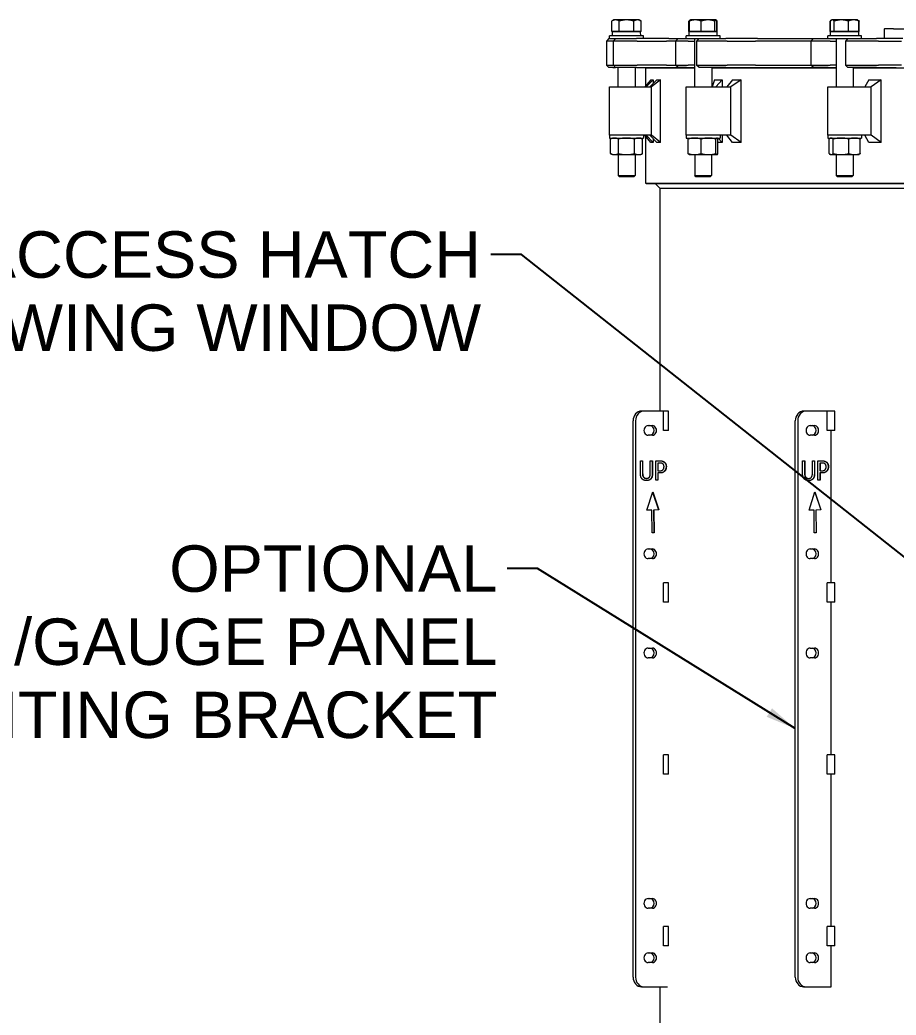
# Model space of a CAD drawing. Header units: inches. Extents: x 20 to 536, y 8 to 344.
# Drawn here: x 211.4 to 256.7, y 97.5 to 148.9 of the extents above; entities that cross this region are included whole.
import ezdxf

# ---------------------------------------------------------------- set-up
doc = ezdxf.new("R2010")
doc.units = ezdxf.units.IN
doc.header["$LTSCALE"] = 16
doc.header["$MEASUREMENT"] = 0
doc.layers.add('Symbol (ANSI)', color=7, linetype='Continuous', lineweight=25)
doc.layers.add('Visible (ANSI)', color=7, linetype='Continuous', lineweight=50)
doc.styles.add('MEMCOR Medium', font='arial.ttf')
doc.dimstyles.new('Default (ANSI)$7', dxfattribs={"dimscale": 16, "dimtxt": 0.15, "dimasz": 0.098425, "dimexe": 0.125, "dimexo": 0.0625, "dimgap": 0.031496, "dimtad": 0, "dimtih": 1, "dimtoh": 1, "dimdec": 4, "dimrnd": 1e-08, "dimzin": 3, "dimdsep": 46, "dimlunit": 5, "dimtxsty": 'MEMCOR Medium', "dimcen": 0.09, "dimdle": 0.393701, "dimclrd": 256, "dimclre": 256, "dimclrt": 256, "dimadec": 0, "dimazin": 1, "dimtfac": 0.8, "dimtofl": 0, "dimtmove": 0, "dimatfit": 3, "dimfxl": 1, "dimfrac": 1, "dimtolj": 1, "dimtzin": 4, "dimlwd": -1, "dimlwe": -1, "dimarcsym": 0})

msp = doc.modelspace()

# ---------------------------------------------------------------- linework, layer by layer
at = {"layer": 'Visible (ANSI)', "linetype": 'Continuous', "lineweight": 18}
for p, q in [((242.10666, 148.9396), (242.00517, 148.881)), ((242.00517, 148.3356), (242.00517, 148.881)), ((242.19454, 148.9396), (242.10666, 148.9396)), ((242.76266, 148.9396), (242.19454, 148.9396)), ((242.38391, 148.3356), (242.38391, 148.881)), ((243.33077, 148.9396), (242.76266, 148.9396)), ((243.1414, 148.3356), (243.1414, 148.881)), ((243.41866, 148.9396), (243.33077, 148.9396)), ((243.41866, 148.9396), (243.52014, 148.881)), ((243.52014, 148.3356), (243.52014, 148.881)), ((245.98803, 148.3356), (245.98803, 148.881)), ((246.01988, 148.3356), (246.01988, 148.881)), ((246.05804, 148.93633), (246.04056, 148.92624)), ((246.0637, 148.9396), (246.05804, 148.93633)), ((246.32036, 148.9396), (246.0637, 148.9396)), ((246.97074, 148.9396), (246.32036, 148.9396)), ((246.62083, 148.3356), (246.62083, 148.881)), ((247.37009, 148.9396), (246.97074, 148.9396)), ((247.32066, 148.3356), (247.32066, 148.881)), ((247.3757, 148.9396), (247.37009, 148.9396)), ((247.3757, 148.9396), (247.38136, 148.93633)), ((247.38136, 148.93633), (247.39885, 148.92624)), ((247.41953, 148.3356), (247.41953, 148.881)), ((247.45138, 148.3356), (247.45138, 148.881)), ((253.28037, 148.3356), (253.28037, 148.881)), ((253.2997, 148.3356), (253.2997, 148.881)), ((253.35223, 148.92624), (253.32133, 148.90839)), ((253.37537, 148.9396), (253.35223, 148.92624)), ((253.39773, 148.9396), (253.37537, 148.9396)), ((253.86159, 148.9396), (253.39773, 148.9396)), ((253.49575, 148.3356), (253.49575, 148.881)), ((254.49524, 148.9396), (253.86159, 148.9396)), ((254.22743, 148.3356), (254.22743, 148.881)), ((254.68737, 148.9396), (254.49524, 148.9396)), ((254.68737, 148.9396), (254.71052, 148.92624)), ((254.71052, 148.92624), (254.74142, 148.90839)), ((254.76305, 148.3356), (254.76305, 148.881)), ((254.78238, 148.3356), (254.78238, 148.881)), ((243.63766, 148.11659), (241.88766, 148.11659)), ((241.88766, 147.97597), (241.88766, 148.11659)), ((242.19454, 148.3356), (242.00517, 148.3356)), ((242.03316, 148.33559), (243.49164, 148.33559)), ((242.03316, 148.11659), (242.03316, 148.33559)), ((242.10666, 148.3356), (242.10666, 148.33559)), ((242.38391, 148.3356), (242.19454, 148.3356)), ((242.76266, 148.3356), (242.38391, 148.3356)), ((243.1414, 148.3356), (242.76266, 148.3356)), ((243.33077, 148.3356), (243.1414, 148.3356)), ((243.52014, 148.3356), (243.33077, 148.3356)), ((243.41866, 148.3356), (243.41866, 148.33559)), ((243.49216, 148.11659), (243.49216, 148.18034)), ((243.63766, 147.97597), (243.63766, 148.11659)), ((247.5947, 148.11659), (245.8447, 148.11659)), ((245.8447, 147.97597), (245.8447, 148.11659)), ((246.01988, 148.3356), (245.98803, 148.3356)), ((245.9902, 148.33559), (247.4492, 148.33559)), ((245.9902, 148.11659), (245.9902, 148.33559)), ((246.32036, 148.3356), (246.01988, 148.3356)), ((246.0637, 148.3356), (246.0637, 148.33559)), ((246.62083, 148.3356), (246.32036, 148.3356)), ((246.97074, 148.3356), (246.62083, 148.3356)), ((247.32066, 148.3356), (246.97074, 148.3356)), ((247.37009, 148.3356), (247.32066, 148.3356)), ((247.41953, 148.3356), (247.37009, 148.3356)), ((247.3757, 148.3356), (247.3757, 148.33559)), ((247.45138, 148.3356), (247.41953, 148.3356)), ((247.4492, 148.11659), (247.4492, 148.33559)), ((247.5947, 147.97597), (247.5947, 148.11659)), ((254.90637, 148.11659), (253.15637, 148.11659)), ((253.15637, 147.97597), (253.15637, 148.11659)), ((253.2997, 148.3356), (253.28037, 148.3356)), ((253.39773, 148.3356), (253.2997, 148.3356)), ((253.30187, 148.33559), (254.76087, 148.33559)), ((253.30187, 148.11659), (253.30187, 148.33559)), ((253.37537, 148.3356), (253.37537, 148.33559)), ((253.49575, 148.3356), (253.39773, 148.3356)), ((253.86159, 148.3356), (253.49575, 148.3356)), ((254.22743, 148.3356), (253.86159, 148.3356)), ((254.49524, 148.3356), (254.22743, 148.3356)), ((254.76305, 148.3356), (254.49524, 148.3356)), ((254.68737, 148.3356), (254.68737, 148.33559)), ((254.76087, 148.11659), (254.76087, 148.33559)), ((254.78238, 148.3356), (254.76305, 148.3356)), ((254.90637, 147.97597), (254.90637, 148.11659)), ((256.07291, 148.47597), (256.09739, 148.47597)), ((256.07291, 148.47597), (256.07291, 147.97597)), ((256.56091, 148.47597), (256.09739, 148.47597)), ((256.56091, 148.47597), (257.19095, 148.47597)), ((241.84978, 147.97597), (241.71978, 147.84597)), ((241.7323, 147.84597), (241.71978, 147.84597)), ((241.71978, 147.84597), (241.71978, 146.60597)), ((241.77808, 147.84597), (241.7323, 147.84597)), ((242.06716, 147.84597), (241.77808, 147.84597)), ((241.84978, 147.97597), (241.86067, 147.97597)), ((241.86067, 147.97597), (241.88766, 147.97597)), ((241.88766, 147.97597), (242.19716, 147.97597)), ((242.19716, 147.97597), (242.06716, 147.84597)), ((242.07341, 147.84597), (242.06716, 147.84597)), ((242.06716, 147.84597), (242.06716, 146.60597)), ((242.13728, 147.84597), (242.07341, 147.84597)), ((243.30505, 147.84597), (242.13728, 147.84597)), ((242.19716, 147.97597), (242.20016, 147.97597)), ((242.20016, 147.97597), (242.26373, 147.97597)), ((242.26373, 147.97597), (243.27969, 147.97597)), ((244.22994, 147.97597), (243.27969, 147.97597)), ((243.30505, 147.84597), (244.2553, 147.84597)), ((244.95572, 147.97597), (244.22994, 147.97597)), ((244.2553, 147.84597), (244.83132, 147.84597)), ((245.29317, 147.84597), (244.83132, 147.84597)), ((244.95572, 147.97597), (245.42317, 147.97597)), ((245.42317, 147.97597), (245.29317, 147.84597)), ((245.44123, 147.84597), (245.29317, 147.84597)), ((245.29317, 147.84597), (245.29317, 146.60597)), ((245.42317, 147.97597), (245.55198, 147.97597)), ((245.58968, 147.84597), (245.44123, 147.84597)), ((245.55198, 147.97597), (245.69973, 147.97597)), ((245.94021, 147.84597), (245.58968, 147.84597)), ((245.69973, 147.97597), (245.8447, 147.97597)), ((245.8447, 147.97597), (246.51467, 147.97597)), ((245.94021, 147.84597), (246.2722, 147.84597)), ((246.2722, 147.97597), (246.2722, 145.47597)), ((246.51467, 147.97597), (246.38467, 147.84597)), ((246.43072, 147.84597), (246.38467, 147.84597)), ((246.38467, 147.84597), (246.38467, 146.60597)), ((246.59451, 147.84597), (246.43072, 147.84597)), ((246.51467, 147.97597), (246.53678, 147.97597)), ((246.53678, 147.97597), (246.69979, 147.97597)), ((247.95988, 147.84597), (246.59451, 147.84597)), ((246.69979, 147.97597), (247.88766, 147.97597)), ((248.69325, 147.97597), (247.88766, 147.97597)), ((247.95988, 147.84597), (248.76547, 147.84597)), ((249.53024, 147.97597), (248.69325, 147.97597)), ((248.76547, 147.84597), (249.42975, 147.84597)), ((252.28613, 147.84597), (249.42975, 147.84597)), ((249.53024, 147.97597), (252.41613, 147.97597)), ((252.41613, 147.97597), (252.28613, 147.84597)), ((252.69942, 147.84597), (252.28613, 147.84597)), ((252.28613, 147.84597), (252.28613, 146.60597)), ((252.41613, 147.97597), (252.77569, 147.97597)), ((252.92795, 147.84597), (252.69942, 147.84597)), ((252.77569, 147.97597), (253.00314, 147.97597)), ((253.28041, 147.84597), (252.92795, 147.84597)), ((253.00314, 147.97597), (253.17018, 147.97597)), ((253.17018, 147.97597), (254.19974, 147.97597)), ((253.28041, 147.84597), (253.58387, 147.84597)), ((253.58387, 147.97597), (253.58387, 145.47597)), ((254.19974, 147.97597), (254.06974, 147.84597)), ((254.18665, 147.84597), (254.06974, 147.84597)), ((254.06974, 147.84597), (254.06974, 146.60597)), ((254.42543, 147.84597), (254.18665, 147.84597)), ((254.19974, 147.97597), (254.25586, 147.97597)), ((254.25586, 147.97597), (254.4935, 147.97597)), ((255.78053, 147.84597), (254.42543, 147.84597)), ((254.4935, 147.97597), (255.67244, 147.97597)), ((256.21072, 147.97597), (255.67244, 147.97597)), ((255.78053, 147.84597), (256.31881, 147.84597)), ((257.03151, 147.97597), (256.21072, 147.97597)), ((256.31881, 147.84597), (256.97023, 147.84597)), ((241.71978, 146.60597), (241.7323, 146.60597)), ((241.84978, 146.47597), (241.71978, 146.60597)), ((241.7323, 146.60597), (241.77808, 146.60597)), ((241.77808, 146.60597), (242.06716, 146.60597)), ((242.06716, 146.60597), (242.07341, 146.60597)), ((242.19716, 146.47597), (242.06716, 146.60597)), ((242.07341, 146.60597), (242.13728, 146.60597)), ((242.13728, 146.60597), (243.30505, 146.60597)), ((244.2553, 146.60597), (243.30505, 146.60597)), ((244.83132, 146.60597), (244.2553, 146.60597)), ((244.83132, 146.60597), (245.29317, 146.60597)), ((245.29317, 146.60597), (245.44123, 146.60597)), ((245.42317, 146.47597), (245.29317, 146.60597)), ((245.44123, 146.60597), (245.58968, 146.60597)), ((245.58968, 146.60597), (245.94021, 146.60597)), ((246.2722, 146.60597), (245.94021, 146.60597)), ((246.38467, 146.60597), (246.43072, 146.60597)), ((246.51467, 146.47597), (246.38467, 146.60597)), ((246.43072, 146.60597), (246.59451, 146.60597)), ((246.59451, 146.60597), (247.95988, 146.60597)), ((248.76547, 146.60597), (247.95988, 146.60597)), ((249.42975, 146.60597), (248.76547, 146.60597)), ((249.42975, 146.60597), (252.28613, 146.60597)), ((252.28613, 146.60597), (252.69942, 146.60597)), ((252.41613, 146.47597), (252.28613, 146.60597)), ((252.69942, 146.60597), (252.92795, 146.60597)), ((252.92795, 146.60597), (253.28041, 146.60597)), ((253.58387, 146.60597), (253.28041, 146.60597)), ((254.06974, 146.60597), (254.18665, 146.60597)), ((254.19974, 146.47597), (254.06974, 146.60597)), ((254.18665, 146.60597), (254.42543, 146.60597)), ((254.42543, 146.60597), (255.78053, 146.60597)), ((256.31881, 146.60597), (255.78053, 146.60597)), ((256.97023, 146.60597), (256.31881, 146.60597)), ((241.86067, 146.47597), (241.84978, 146.47597)), ((241.90623, 146.47597), (241.86067, 146.47597)), ((242.04794, 146.47597), (241.90623, 146.47597)), ((242.04794, 146.47597), (242.19716, 146.47597)), ((242.20016, 146.47597), (242.19716, 146.47597)), ((242.26373, 146.47597), (242.20016, 146.47597)), ((243.27969, 146.47597), (242.26373, 146.47597)), ((242.31516, 146.47597), (242.31516, 145.47597)), ((243.21016, 146.47597), (243.21016, 145.47597)), ((243.27969, 146.47597), (244.22994, 146.47597)), ((243.78469, 146.47597), (243.75344, 146.44472)), ((246.2722, 146.44472), (243.75344, 146.44472)), ((243.75344, 145.52812), (243.75344, 146.44472)), ((244.22994, 146.47597), (244.7644, 146.47597)), ((244.7644, 146.47597), (245.42317, 146.47597)), ((245.55198, 146.47597), (245.42317, 146.47597)), ((245.69973, 146.47597), (245.55198, 146.47597)), ((245.86798, 146.47597), (245.69973, 146.47597)), ((245.86798, 146.47597), (246.2722, 146.47597)), ((246.53678, 146.47597), (246.51467, 146.47597)), ((246.69979, 146.47597), (246.53678, 146.47597)), ((247.88766, 146.47597), (246.69979, 146.47597)), ((247.1672, 146.47597), (247.1672, 145.47597)), ((253.58387, 146.44472), (247.1672, 146.44472)), ((247.88766, 146.47597), (248.69325, 146.47597)), ((248.69325, 146.47597), (249.24094, 146.47597)), ((249.24094, 146.47597), (252.41613, 146.47597)), ((252.77569, 146.47597), (252.41613, 146.47597)), ((253.00314, 146.47597), (252.77569, 146.47597)), ((253.17232, 146.47597), (253.00314, 146.47597)), ((253.17232, 146.47597), (253.58387, 146.47597)), ((254.25586, 146.47597), (254.19974, 146.47597)), ((254.4935, 146.47597), (254.25586, 146.47597)), ((254.47887, 146.47597), (254.47887, 145.47597)), ((263.13703, 146.44472), (254.47887, 146.44472)), ((255.67244, 146.47597), (254.4935, 146.47597)), ((255.67244, 146.47597), (256.21072, 146.47597)), ((256.21072, 146.47597), (256.68827, 146.47597)), ((244.02066, 145.85081), (243.71026, 145.47597)), ((244.14249, 145.85081), (243.77345, 145.47597)), ((244.3347, 145.85081), (243.96854, 145.47597)), ((244.02066, 145.85081), (244.14249, 145.85081)), ((244.50833, 145.85081), (244.05167, 145.47597)), ((244.14249, 145.85081), (244.14249, 145.65404)), ((244.3347, 145.85081), (244.50833, 145.85081)), ((244.50833, 142.60112), (244.50833, 145.85081)), ((247.29852, 145.85081), (247.18163, 145.47597)), ((247.29852, 145.85081), (247.69726, 145.85081)), ((247.69726, 145.85081), (247.38152, 145.47597)), ((247.69726, 145.85081), (247.69726, 145.47597)), ((248.24463, 145.85081), (247.93709, 145.47597)), ((248.68728, 145.85081), (248.15388, 145.47597)), ((248.24463, 145.85081), (248.68728, 145.85081)), ((248.68728, 142.60112), (248.68728, 145.85081)), ((255.27702, 145.85081), (255.07493, 145.47597)), ((255.27702, 145.85081), (255.92131, 145.85081)), ((255.92131, 145.85081), (255.39238, 145.47597)), ((255.92131, 142.60112), (255.92131, 145.85081)), ((241.88766, 145.47597), (242.93336, 145.47597)), ((241.88766, 142.97597), (241.88766, 145.47597)), ((242.93336, 145.47597), (244.05167, 145.47597)), ((244.05167, 142.97597), (244.05167, 145.47597)), ((245.8447, 145.47597), (247.20583, 145.47597)), ((245.8447, 142.97597), (245.8447, 145.47597)), ((247.20583, 145.47597), (248.15388, 145.47597)), ((248.15388, 142.97597), (248.15388, 145.47597)), ((253.15637, 145.47597), (254.75891, 145.47597)), ((253.15637, 142.97597), (253.15637, 145.47597)), ((254.75891, 145.47597), (255.39238, 145.47597)), ((255.39238, 142.97597), (255.39238, 145.47597)), ((242.93336, 142.97597), (241.88766, 142.97597)), ((242.93336, 142.97597), (241.88766, 142.97597)), ((241.88766, 142.97597), (241.88766, 142.83534)), ((244.05167, 142.97597), (242.93336, 142.97597)), ((243.63766, 142.97597), (243.63766, 142.83534)), ((244.02066, 142.60112), (243.71026, 142.97597)), ((244.14249, 142.60112), (243.77345, 142.97597)), ((244.3347, 142.60112), (243.96854, 142.97597)), ((244.50833, 142.60112), (244.05167, 142.97597)), ((247.20583, 142.97597), (245.8447, 142.97597)), ((247.20583, 142.97597), (245.8447, 142.97597)), ((245.8447, 142.97597), (245.8447, 142.83534)), ((248.15388, 142.97597), (247.20583, 142.97597)), ((247.5947, 142.97597), (247.5947, 142.83534)), ((247.69726, 142.97597), (247.69726, 142.60112)), ((248.24463, 142.60112), (247.93709, 142.97597)), ((248.68728, 142.60112), (248.15388, 142.97597)), ((254.75891, 142.97597), (253.15637, 142.97597)), ((254.75891, 142.97597), (253.15637, 142.97597)), ((253.15637, 142.97597), (253.15637, 142.83534)), ((255.39238, 142.97597), (254.75891, 142.97597)), ((254.90637, 142.97597), (254.90637, 142.83534)), ((255.27702, 142.60112), (255.07493, 142.97597)), ((255.92131, 142.60112), (255.39238, 142.97597)), ((241.88766, 142.83534), (243.63766, 142.83534)), ((242.04366, 142.83534), (241.93243, 142.78348)), ((241.93243, 142.02821), (241.93243, 142.78348)), ((242.34754, 142.02821), (242.34754, 142.78348)), ((243.17777, 142.02821), (243.17777, 142.78348)), ((243.48166, 142.83534), (243.59289, 142.78348)), ((243.59289, 142.02821), (243.59289, 142.78348)), ((243.75344, 140.50722), (243.75344, 142.92382)), ((244.14249, 142.60112), (244.02066, 142.60112)), ((244.14249, 142.79789), (244.14249, 142.60112)), ((244.50833, 142.60112), (244.3347, 142.60112)), ((245.8447, 142.83534), (247.5947, 142.83534)), ((245.95267, 142.02821), (245.95267, 142.78348)), ((246.0007, 142.83534), (245.9945, 142.83245)), ((246.61134, 142.02821), (246.61134, 142.78348)), ((247.37837, 142.02821), (247.37837, 142.78348)), ((247.4387, 142.83534), (247.44491, 142.83245)), ((247.48674, 142.02821), (247.48674, 142.78348)), ((247.69726, 142.60112), (247.48674, 142.60112)), ((247.69726, 142.60112), (247.49997, 142.83534)), ((248.68728, 142.60112), (248.24463, 142.60112)), ((253.15637, 142.83534), (254.90637, 142.83534)), ((253.22943, 142.02821), (253.22943, 142.78348)), ((253.31237, 142.83534), (253.28701, 142.82352)), ((253.44431, 142.02821), (253.44431, 142.78348)), ((254.24625, 142.02821), (254.24625, 142.78348)), ((254.75037, 142.83534), (254.77574, 142.82352)), ((254.83331, 142.02821), (254.83331, 142.78348)), ((255.92131, 142.60112), (255.27702, 142.60112)), ((242.04366, 141.97634), (241.93243, 142.02821)), ((242.04366, 141.97634), (242.13998, 141.97634)), ((242.13998, 141.97634), (242.76266, 141.97634)), ((242.32516, 141.97634), (242.32516, 140.90171)), ((242.76266, 141.97634), (243.38533, 141.97634)), ((243.20016, 141.97634), (243.20016, 140.90171)), ((243.38533, 141.97634), (243.48166, 141.97634)), ((243.48166, 141.97634), (243.59289, 142.02821)), ((246.0007, 141.97634), (245.9945, 141.97924)), ((246.0007, 141.97634), (246.282, 141.97634)), ((246.282, 141.97634), (246.99485, 141.97634)), ((246.2822, 141.97634), (246.2822, 140.90171)), ((246.99485, 141.97634), (247.43255, 141.97634)), ((247.1572, 141.97634), (247.1572, 140.90171)), ((247.43255, 141.97634), (247.4387, 141.97634)), ((247.4387, 141.97634), (247.44491, 141.97924)), ((253.31237, 141.97634), (253.28701, 141.98817)), ((253.31237, 141.97634), (253.33687, 141.97634)), ((253.33687, 141.97634), (253.84528, 141.97634)), ((253.59387, 141.97634), (253.59387, 140.90171)), ((253.84528, 141.97634), (254.53978, 141.97634)), ((254.46887, 141.97634), (254.46887, 140.90171)), ((254.53978, 141.97634), (254.75037, 141.97634)), ((254.75037, 141.97634), (254.77574, 141.98817)), ((242.32516, 140.90171), (243.20016, 140.90171)), ((242.39332, 140.83559), (242.32516, 140.90171)), ((243.132, 140.83559), (242.39332, 140.83559)), ((243.132, 140.83559), (243.20016, 140.90171)), ((243.75344, 140.50722), (268.73285, 140.50722)), ((243.78469, 140.47597), (243.75344, 140.50722)), ((268.70844, 140.47597), (243.78469, 140.47597)), ((244.50496, 140.22597), (244.25496, 140.47597)), ((246.2822, 140.90171), (247.1572, 140.90171)), ((246.35037, 140.83559), (246.2822, 140.90171)), ((247.08904, 140.83559), (246.35037, 140.83559)), ((247.08904, 140.83559), (247.1572, 140.90171)), ((253.59387, 140.90171), (254.46887, 140.90171)), ((253.66204, 140.83559), (253.59387, 140.90171)), ((254.40071, 140.83559), (253.66204, 140.83559)), ((254.40071, 140.83559), (254.46887, 140.90171)), ((244.50496, 128.72597), (244.50496, 140.22597)), ((268.35273, 140.22597), (244.50496, 140.22597)), ((243.66216, 128.72597), (243.53716, 128.72597)), ((244.66501, 128.72597), (243.66216, 128.72597)), ((244.92667, 128.72597), (244.66501, 128.72597)), ((244.66501, 127.72597), (244.66501, 128.72597)), ((244.92667, 127.72597), (244.92667, 128.72597)), ((252.03716, 128.72597), (251.91216, 128.72597)), ((253.11969, 128.72597), (252.03716, 128.72597)), ((253.52997, 128.72597), (253.11969, 128.72597)), ((253.11969, 127.72597), (253.11969, 128.72597)), ((253.52997, 127.72597), (253.52997, 128.72597)), ((243.10414, 99.47597), (243.10414, 128.22597)), ((243.22914, 128.22597), (243.22914, 99.47597)), ((251.47914, 99.47597), (251.47914, 128.22597)), ((251.60414, 128.22597), (251.60414, 99.47597)), ((243.87866, 127.97597), (244.09517, 127.97597)), ((244.92667, 127.72597), (244.66501, 127.72597)), ((252.25366, 127.97597), (252.47017, 127.97597)), ((253.52997, 127.72597), (253.11969, 127.72597)), ((253.33619, 119.84597), (253.33619, 127.72597)), ((244.09517, 127.47597), (243.87866, 127.47597)), ((252.47017, 127.47597), (252.25366, 127.47597)), ((243.47954, 125.53181), (243.47954, 126.1558)), ((243.47954, 126.1558), (243.59464, 126.1558)), ((243.58214, 126.1558), (243.58214, 125.53181)), ((243.59464, 126.1558), (243.59464, 125.53181)), ((243.99116, 125.52857), (243.99116, 126.1558)), ((243.99116, 126.1558), (244.10626, 126.1558)), ((244.09376, 126.1558), (244.09376, 125.53181)), ((244.10626, 126.1558), (244.10626, 125.53181)), ((244.27118, 125.1558), (244.27118, 126.1558)), ((244.27118, 126.1558), (244.48874, 126.1558)), ((244.38627, 126.04072), (244.37377, 126.04072)), ((244.37377, 126.04072), (244.37377, 125.64202)), ((244.38627, 126.04072), (244.38627, 125.64202)), ((244.48172, 126.04072), (244.38627, 126.04072)), ((251.85454, 125.53181), (251.85454, 126.1558)), ((251.85454, 126.1558), (251.96964, 126.1558)), ((251.95714, 126.1558), (251.95714, 125.53181)), ((251.96964, 126.1558), (251.96964, 125.53181)), ((252.36616, 125.52857), (252.36616, 126.1558)), ((252.36616, 126.1558), (252.48126, 126.1558)), ((252.46876, 126.1558), (252.46876, 125.53181)), ((252.48126, 126.1558), (252.48126, 125.53181)), ((252.64618, 125.1558), (252.64618, 126.1558)), ((252.64618, 126.1558), (252.86374, 126.1558)), ((252.76127, 126.04072), (252.74877, 126.04072)), ((252.74877, 126.04072), (252.74877, 125.64202)), ((252.76127, 126.04072), (252.76127, 125.64202)), ((252.85672, 126.04072), (252.76127, 126.04072)), ((244.38627, 125.64202), (244.37377, 125.64202)), ((244.38627, 125.52857), (244.37377, 125.52857)), ((244.37377, 125.52857), (244.37377, 125.1558)), ((244.38627, 125.64202), (244.46488, 125.64202)), ((244.48383, 125.52857), (244.38627, 125.52857)), ((244.38627, 125.52857), (244.38627, 125.1558)), ((252.76127, 125.64202), (252.74877, 125.64202)), ((252.76127, 125.52857), (252.74877, 125.52857)), ((252.74877, 125.52857), (252.74877, 125.1558)), ((252.76127, 125.64202), (252.83988, 125.64202)), ((252.85883, 125.52857), (252.76127, 125.52857)), ((252.76127, 125.52857), (252.76127, 125.1558)), ((243.79255, 125.24818), (243.78005, 125.24818)), ((244.38627, 125.1558), (244.27118, 125.1558)), ((252.16755, 125.24818), (252.15505, 125.24818)), ((252.76127, 125.1558), (252.64618, 125.1558)), ((243.81855, 123.60642), (244.11325, 124.55863)), ((244.1073, 124.53938), (244.42071, 123.6177)), ((244.11325, 124.55863), (244.43321, 123.6177)), ((252.19355, 123.60642), (252.48825, 124.55863)), ((252.4823, 124.53938), (252.79571, 123.6177)), ((252.48825, 124.55863), (252.80821, 123.6177)), ((244.07504, 123.61193), (243.81855, 123.60642)), ((244.06254, 123.61193), (243.81863, 123.60669)), ((244.07504, 123.61193), (244.06254, 123.61193)), ((244.08867, 122.43602), (244.07504, 123.61193)), ((244.42071, 123.6177), (244.16066, 123.61351)), ((244.16066, 123.61351), (244.17603, 122.43968)), ((244.17316, 123.61351), (244.16066, 123.61351)), ((244.43321, 123.6177), (244.17316, 123.61351)), ((244.17316, 123.61351), (244.18853, 122.43968)), ((244.43321, 123.6177), (244.42071, 123.6177)), ((252.45004, 123.61193), (252.19355, 123.60642)), ((252.43754, 123.61193), (252.19363, 123.60669)), ((252.45004, 123.61193), (252.43754, 123.61193)), ((252.46367, 122.43602), (252.45004, 123.61193)), ((252.79571, 123.6177), (252.53566, 123.61351)), ((252.53566, 123.61351), (252.55103, 122.43968)), ((252.54816, 123.61351), (252.53566, 123.61351)), ((252.80821, 123.6177), (252.54816, 123.61351)), ((252.54816, 123.61351), (252.56353, 122.43968)), ((252.80821, 123.6177), (252.79571, 123.6177)), ((244.18853, 122.43968), (244.08867, 122.43602)), ((244.17603, 122.43968), (244.08867, 122.43648)), ((244.18853, 122.43968), (244.17603, 122.43968)), ((252.56353, 122.43968), (252.46367, 122.43602)), ((252.55103, 122.43968), (252.46367, 122.43648)), ((252.56353, 122.43968), (252.55103, 122.43968)), ((243.87866, 121.60097), (244.09517, 121.60097)), ((252.25366, 121.60097), (252.47017, 121.60097)), ((244.09517, 121.10097), (243.87866, 121.10097)), ((252.47017, 121.10097), (252.25366, 121.10097)), ((244.92667, 119.84597), (244.66501, 119.84597)), ((244.66501, 118.84597), (244.66501, 119.84597)), ((244.92667, 118.84597), (244.92667, 119.84597)), ((253.52997, 119.84597), (253.11969, 119.84597)), ((253.11969, 118.84597), (253.11969, 119.84597)), ((253.52997, 118.84597), (253.52997, 119.84597)), ((244.92667, 118.84597), (244.66501, 118.84597)), ((253.52997, 118.84597), (253.11969, 118.84597)), ((253.33619, 110.96597), (253.33619, 118.84597)), ((243.87866, 116.47597), (244.09517, 116.47597)), ((252.25366, 116.47597), (252.47017, 116.47597)), ((244.09517, 115.97597), (243.87866, 115.97597)), ((252.47017, 115.97597), (252.25366, 115.97597)), ((244.92667, 110.96597), (244.66501, 110.96597)), ((244.66501, 109.96597), (244.66501, 110.96597)), ((244.92667, 109.96597), (244.92667, 110.96597)), ((253.52997, 110.96597), (253.11969, 110.96597)), ((253.11969, 109.96597), (253.11969, 110.96597)), ((253.52997, 109.96597), (253.52997, 110.96597)), ((244.92667, 109.96597), (244.66501, 109.96597)), ((253.52997, 109.96597), (253.11969, 109.96597)), ((253.33619, 102.08597), (253.33619, 109.96597)), ((243.87866, 103.53847), (244.09517, 103.53847)), ((252.25366, 103.53847), (252.47017, 103.53847)), ((244.09517, 103.03847), (243.87866, 103.03847)), ((252.47017, 103.03847), (252.25366, 103.03847)), ((244.92667, 102.08597), (244.66501, 102.08597)), ((244.66501, 101.08597), (244.66501, 102.08597)), ((244.92667, 101.08597), (244.92667, 102.08597)), ((253.52997, 102.08597), (253.11969, 102.08597)), ((253.11969, 101.08597), (253.11969, 102.08597)), ((253.52997, 101.08597), (253.52997, 102.08597)), ((244.92667, 101.08597), (244.66501, 101.08597)), ((253.52997, 101.08597), (253.11969, 101.08597)), ((253.33619, 98.97597), (253.33619, 101.08597)), ((243.87866, 100.72597), (244.09517, 100.72597)), ((252.25366, 100.72597), (252.47017, 100.72597)), ((244.09517, 100.22597), (243.87866, 100.22597)), ((252.47017, 100.22597), (252.25366, 100.22597)), ((243.53716, 98.97597), (243.66216, 98.97597)), ((243.66216, 98.97597), (244.88152, 98.97597)), ((244.50496, 72.47597), (244.50496, 98.97597)), ((251.91216, 98.97597), (252.03716, 98.97597)), ((252.03716, 98.97597), (253.33619, 98.97597))]:
    msp.add_line(p, q, dxfattribs=at)
for centre, major_axis, ratio, start_param, end_param in [((242.76266, 148.18034), (0, 4.1372), 0.17632698, 4.71238898, 4.7499235), ((243.53716, 128.22597), (0, 0.5), 0.8660254, 0, 1.57079633), ((243.66216, 128.22597), (0, 0.5), 0.8660254, 0, 1.57079633), ((251.91216, 128.22597), (0, 0.5), 0.8660254, 0, 1.57079633), ((252.03716, 128.22597), (0, 0.5), 0.8660254, 0, 1.57079633), ((243.87866, 127.72597), (0, -0.25), 0.8660254, 3.14159265, 6.28318531), ((243.97017, 127.72597), (0, -0.25), 0.8660254, 0, 3.14159265), ((244.09517, 127.72597), (0, 0.25), 0.8660254, 3.14159265, 6.28318531), ((252.25366, 127.72597), (0, -0.25), 0.8660254, 3.14159265, 6.28318531), ((252.34517, 127.72597), (0, -0.25), 0.8660254, 0, 3.14159265), ((252.47017, 127.72597), (0, 0.25), 0.8660254, 3.14159265, 6.28318531), ((243.87866, 121.35097), (0, -0.25), 0.8660254, 3.14159265, 6.28318531), ((243.97017, 121.35097), (0, -0.25), 0.8660254, 0, 3.14159265), ((244.09517, 121.35097), (0, 0.25), 0.8660254, 3.14159265, 6.28318531), ((252.25366, 121.35097), (0, -0.25), 0.8660254, 3.14159265, 6.28318531), ((252.34517, 121.35097), (0, -0.25), 0.8660254, 0, 3.14159265), ((252.47017, 121.35097), (0, 0.25), 0.8660254, 3.14159265, 6.28318531), ((243.87866, 116.22597), (0, -0.25), 0.8660254, 3.14159265, 6.28318531), ((243.97017, 116.22597), (0, -0.25), 0.8660254, 0, 3.14159265), ((244.09517, 116.22597), (0, 0.25), 0.8660254, 3.14159265, 6.28318531), ((252.25366, 116.22597), (0, -0.25), 0.8660254, 3.14159265, 6.28318531), ((252.34517, 116.22597), (0, -0.25), 0.8660254, 0, 3.14159265), ((252.47017, 116.22597), (0, 0.25), 0.8660254, 3.14159265, 6.28318531), ((243.87866, 103.28847), (0, -0.25), 0.8660254, 3.14159265, 6.28318531), ((243.97017, 103.28847), (0, -0.25), 0.8660254, 0, 3.14159265), ((244.09517, 103.28847), (0, 0.25), 0.8660254, 3.14159265, 6.28318531), ((252.25366, 103.28847), (0, -0.25), 0.8660254, 3.14159265, 6.28318531), ((252.34517, 103.28847), (0, -0.25), 0.8660254, 0, 3.14159265), ((252.47017, 103.28847), (0, 0.25), 0.8660254, 3.14159265, 6.28318531), ((243.87866, 100.47597), (0, -0.25), 0.8660254, 3.14159265, 6.28318531), ((243.97017, 100.47597), (0, -0.25), 0.8660254, 0, 3.14159265), ((244.09517, 100.47597), (0, 0.25), 0.8660254, 3.14159265, 6.28318531), ((252.25366, 100.47597), (0, -0.25), 0.8660254, 3.14159265, 6.28318531), ((252.34517, 100.47597), (0, -0.25), 0.8660254, 0, 3.14159265), ((252.47017, 100.47597), (0, 0.25), 0.8660254, 3.14159265, 6.28318531), ((243.53716, 99.47597), (0, -0.5), 0.8660254, 4.71238898, 6.28318531), ((243.66216, 99.47597), (0, -0.5), 0.8660254, 4.71238898, 6.28318531), ((251.91216, 99.47597), (0, -0.5), 0.8660254, 4.71238898, 6.28318531), ((252.03716, 99.47597), (0, -0.5), 0.8660254, 4.71238898, 6.28318531)]:
    msp.add_ellipse(centre, major_axis=major_axis, ratio=ratio, start_param=start_param, end_param=end_param, dxfattribs=at)
for points, weights in [([(242.19454, 148.9396), (242.10666, 148.9396), (242.00517, 148.881)], [1, 1.0379548493, 1]), ([(242.38391, 148.881), (242.28243, 148.9396), (242.19454, 148.9396)], [1, 1.0379548493, 1]), ([(242.76266, 148.9396), (242.58688, 148.9396), (242.38391, 148.881)], [1, 1.0379548493, 1]), ([(243.1414, 148.881), (242.93843, 148.9396), (242.76266, 148.9396)], [1, 1.0379548493, 1]), ([(243.33077, 148.9396), (243.24288, 148.9396), (243.1414, 148.881)], [1, 1.0379548493, 1]), ([(243.52014, 148.881), (243.41866, 148.9396), (243.33077, 148.9396)], [1, 1.0379548493, 1]), ([(245.98803, 148.881), (246.01573, 148.9119), (246.04056, 148.92624)], [1, 1.01965956375, 1.01895290532]), ([(246.02709, 148.89605), (246.0079, 148.88912), (245.98803, 148.881)], [1.00881298069, 1.00508876131, 1]), ([(246.32036, 148.9396), (246.18091, 148.9396), (246.01988, 148.881)], [1, 1.0379548493, 1]), ([(246.01988, 148.881), (246.04025, 148.92606), (246.05804, 148.93633)], [1, 1.02892942038, 1.01375847525]), ([(246.62083, 148.881), (246.45981, 148.9396), (246.32036, 148.9396)], [1, 1.0379548493, 1]), ([(246.97074, 148.9396), (246.80835, 148.9396), (246.62083, 148.881)], [1, 1.0379548493, 1]), ([(247.32066, 148.881), (247.13314, 148.9396), (246.97074, 148.9396)], [1, 1.0379548493, 1]), ([(247.37009, 148.9396), (247.34715, 148.9396), (247.32066, 148.881)], [1, 1.0379548493, 1]), ([(247.41953, 148.881), (247.39303, 148.9396), (247.37009, 148.9396)], [1, 1.0379548493, 1]), ([(247.45138, 148.881), (247.41725, 148.91906), (247.38712, 148.93218)], [1, 1.02433062887, 1.01746737806]), ([(253.34009, 148.91837), (253.31156, 148.90454), (253.28037, 148.881)], [1.01810318657, 1.01490424563, 1]), ([(253.39773, 148.9396), (253.35223, 148.9396), (253.2997, 148.881)], [1, 1.0379548493, 1]), ([(253.49575, 148.881), (253.44322, 148.9396), (253.39773, 148.9396)], [1, 1.0379548493, 1]), ([(253.86159, 148.9396), (253.6918, 148.9396), (253.49575, 148.881)], [1, 1.0379548493, 1]), ([(254.22743, 148.881), (254.03137, 148.9396), (253.86159, 148.9396)], [1, 1.0379548493, 1]), ([(254.49524, 148.9396), (254.37094, 148.9396), (254.22743, 148.881)], [1, 1.0379548493, 1]), ([(254.76305, 148.881), (254.61953, 148.9396), (254.49524, 148.9396)], [1, 1.0379548493, 1]), ([(254.71052, 148.92624), (254.73535, 148.9119), (254.76305, 148.881)], [1.01895290532, 1.01965956375, 1]), ([(254.74142, 148.90839), (254.76124, 148.89695), (254.78238, 148.881)], [1.01477953359, 1.01005189042, 1]), ([(254.78238, 148.881), (254.76527, 148.88912), (254.74875, 148.89605)], [1, 1.00508876131, 1.00881298069]), ([(242.13998, 142.83534), (242.04366, 142.83534), (241.93243, 142.78348)], [1, 1.0379548493, 1]), ([(242.34754, 142.78348), (242.23631, 142.83534), (242.13998, 142.83534)], [1, 1.0379548493, 1]), ([(242.76266, 142.83534), (242.57, 142.83534), (242.34754, 142.78348)], [1, 1.0379548493, 1]), ([(243.17777, 142.78348), (242.95531, 142.83534), (242.76266, 142.83534)], [1, 1.0379548493, 1]), ([(243.38533, 142.83534), (243.289, 142.83534), (243.17777, 142.78348)], [1, 1.0379548493, 1]), ([(243.59289, 142.78348), (243.48166, 142.83534), (243.38533, 142.83534)], [1, 1.0379548493, 1]), ([(246.282, 142.83534), (246.12916, 142.83534), (245.95267, 142.78348)], [1, 1.0379548493, 1]), ([(245.95267, 142.78348), (245.975, 142.82336), (245.9945, 142.83245)], [1, 1.02892942038, 1.01375847525]), ([(246.61134, 142.78348), (246.43485, 142.83534), (246.282, 142.83534)], [1, 1.0379548493, 1]), ([(246.99485, 142.83534), (246.81686, 142.83534), (246.61134, 142.78348)], [1, 1.0379548493, 1]), ([(247.37837, 142.78348), (247.17284, 142.83534), (246.99485, 142.83534)], [1, 1.0379548493, 1]), ([(247.43255, 142.83534), (247.40741, 142.83534), (247.37837, 142.78348)], [1, 1.0379548493, 1]), ([(247.48674, 142.78348), (247.4577, 142.83534), (247.43255, 142.83534)], [1, 1.0379548493, 1]), ([(253.33687, 142.83534), (253.28701, 142.83534), (253.22943, 142.78348)], [1, 1.0379548493, 1]), ([(253.44431, 142.78348), (253.38674, 142.83534), (253.33687, 142.83534)], [1, 1.0379548493, 1]), ([(253.84528, 142.83534), (253.65919, 142.83534), (253.44431, 142.78348)], [1, 1.0379548493, 1]), ([(254.24625, 142.78348), (254.03137, 142.83534), (253.84528, 142.83534)], [1, 1.0379548493, 1]), ([(254.53978, 142.83534), (254.40356, 142.83534), (254.24625, 142.78348)], [1, 1.0379548493, 1]), ([(254.83331, 142.78348), (254.67601, 142.83534), (254.53978, 142.83534)], [1, 1.0379548493, 1]), ([(254.77574, 142.82352), (254.80296, 142.81082), (254.83331, 142.78348)], [1.01895290532, 1.01965956375, 1]), ([(241.93243, 142.02821), (242.04366, 141.97634), (242.13998, 141.97634)], [1, 1.0379548493, 1]), ([(242.13998, 141.97634), (242.23631, 141.97634), (242.34754, 142.02821)], [1, 1.0379548493, 1]), ([(242.34754, 142.02821), (242.57, 141.97634), (242.76266, 141.97634)], [1, 1.0379548493, 1]), ([(242.76266, 141.97634), (242.95531, 141.97634), (243.17777, 142.02821)], [1, 1.0379548493, 1]), ([(243.17777, 142.02821), (243.289, 141.97634), (243.38533, 141.97634)], [1, 1.0379548493, 1]), ([(243.38533, 141.97634), (243.48166, 141.97634), (243.59289, 142.02821)], [1, 1.0379548493, 1]), ([(245.9945, 141.97924), (245.975, 141.98833), (245.95267, 142.02821)], [1.01375847525, 1.02892942038, 1]), ([(245.95267, 142.02821), (246.12916, 141.97634), (246.282, 141.97634)], [1, 1.0379548493, 1]), ([(246.282, 141.97634), (246.43485, 141.97634), (246.61134, 142.02821)], [1, 1.0379548493, 1]), ([(246.61134, 142.02821), (246.81686, 141.97634), (246.99485, 141.97634)], [1, 1.0379548493, 1]), ([(246.99485, 141.97634), (247.17284, 141.97634), (247.37837, 142.02821)], [1, 1.0379548493, 1]), ([(247.37837, 142.02821), (247.40741, 141.97634), (247.43255, 141.97634)], [1, 1.0379548493, 1]), ([(247.43255, 141.97634), (247.4577, 141.97634), (247.48674, 142.02821)], [1, 1.0379548493, 1]), ([(253.22943, 142.02821), (253.28701, 141.97634), (253.33687, 141.97634)], [1, 1.0379548493, 1]), ([(253.33687, 141.97634), (253.38674, 141.97634), (253.44431, 142.02821)], [1, 1.0379548493, 1]), ([(253.44431, 142.02821), (253.65919, 141.97634), (253.84528, 141.97634)], [1, 1.0379548493, 1]), ([(253.84528, 141.97634), (254.03137, 141.97634), (254.24625, 142.02821)], [1, 1.0379548493, 1]), ([(254.24625, 142.02821), (254.40356, 141.97634), (254.53978, 141.97634)], [1, 1.0379548493, 1]), ([(254.53978, 141.97634), (254.67601, 141.97634), (254.83331, 142.02821)], [1, 1.0379548493, 1]), ([(254.83331, 142.02821), (254.80296, 142.00086), (254.77574, 141.98817)], [1, 1.01965956375, 1.01895290532])]:
    msp.add_rational_spline(points, weights, degree=2, dxfattribs=at)
for points, knots in [([(244.47624, 126.1558), (244.5112, 126.1558), (244.5645, 126.15357), (244.64452, 126.13063), (244.67526, 126.11559), (244.70292, 126.0934)], [-0.725506634, -0.725506634, -0.725506634, -0.725506634, -0.296366495, -0.296366495, 0, 0, 0, 0]), ([(244.70292, 126.0934), (244.7219, 126.07847), (244.73881, 126.06088), (244.76495, 126.02405), (244.77841, 126.00149), (244.80134, 125.93506), (244.80609, 125.89447), (244.80609, 125.85434)], [-0.844477071, -0.844477071, -0.844477071, -0.844477071, -0.544529725, -0.544529725, -0.305823756, -0.305823756, 0, 0, 0, 0]), ([(252.85124, 126.1558), (252.8862, 126.1558), (252.9395, 126.15357), (253.01952, 126.13063), (253.05026, 126.11559), (253.07792, 126.0934)], [-0.725506634, -0.725506634, -0.725506634, -0.725506634, -0.296366495, -0.296366495, 0, 0, 0, 0]), ([(253.07792, 126.0934), (253.0969, 126.07847), (253.11381, 126.06088), (253.13995, 126.02405), (253.15341, 126.00149), (253.17634, 125.93506), (253.18109, 125.89447), (253.18109, 125.85434)], [-0.844477071, -0.844477071, -0.844477071, -0.844477071, -0.544529725, -0.544529725, -0.305823756, -0.305823756, 0, 0, 0, 0]), ([(243.58214, 125.53181), (243.58214, 125.46615), (243.58718, 125.43019), (243.59561, 125.38237), (243.60506, 125.35502), (243.61934, 125.33003)], [-0.371862003, -0.371862003, -0.371862003, -0.371862003, -0.228145318, -0.228145318, 0, 0, 0, 0]), ([(244.09376, 125.53181), (244.09376, 125.49186), (244.09176, 125.45073), (244.07924, 125.35828), (244.06867, 125.32756), (244.05114, 125.28118), (244.0336, 125.25208), (244.01094, 125.22711)], [-0.467674705, -0.467674705, -0.467674705, -0.467674705, -0.385613275, -0.385613275, -0.275578199, -0.275578199, 0, 0, 0, 0]), ([(244.73029, 125.6323), (244.71538, 125.61534), (244.6991, 125.60037), (244.66351, 125.57429), (244.64454, 125.56353), (244.60292, 125.54547), (244.55703, 125.52857), (244.47133, 125.52857)], [-2.12199044, -2.12199044, -2.12199044, -2.12199044, -1.44284282, -1.44284282, -0.75409962, -0.75409962, 0, 0, 0, 0]), ([(244.80609, 125.85434), (244.80609, 125.83066), (244.80408, 125.80718), (244.79448, 125.75454), (244.78676, 125.73212), (244.76878, 125.68576), (244.75205, 125.65693), (244.73029, 125.6323)], [-0.48070155, -0.48070155, -0.48070155, -0.48070155, -0.387114958, -0.387114958, -0.268097881, -0.268097881, 0, 0, 0, 0]), ([(251.95714, 125.53181), (251.95714, 125.46615), (251.96218, 125.43019), (251.97061, 125.38237), (251.98006, 125.35502), (251.99434, 125.33003)], [-0.371862003, -0.371862003, -0.371862003, -0.371862003, -0.228145318, -0.228145318, 0, 0, 0, 0]), ([(252.46876, 125.53181), (252.46876, 125.49186), (252.46676, 125.45073), (252.45424, 125.35828), (252.44367, 125.32756), (252.42614, 125.28118), (252.4086, 125.25208), (252.38594, 125.22711)], [-0.467674705, -0.467674705, -0.467674705, -0.467674705, -0.385613275, -0.385613275, -0.275578199, -0.275578199, 0, 0, 0, 0]), ([(253.10529, 125.6323), (253.09038, 125.61534), (253.0741, 125.60037), (253.03851, 125.57429), (253.01954, 125.56353), (252.97792, 125.54547), (252.93203, 125.52857), (252.84633, 125.52857)], [-2.12199044, -2.12199044, -2.12199044, -2.12199044, -1.44284282, -1.44284282, -0.75409962, -0.75409962, 0, 0, 0, 0]), ([(253.18109, 125.85434), (253.18109, 125.83066), (253.17908, 125.80718), (253.16948, 125.75454), (253.16176, 125.73212), (253.14378, 125.68576), (253.12705, 125.65693), (253.10529, 125.6323)], [-0.48070155, -0.48070155, -0.48070155, -0.48070155, -0.387114958, -0.387114958, -0.268097881, -0.268097881, 0, 0, 0, 0]), ([(243.61934, 125.33003), (243.62743, 125.31586), (243.63715, 125.30338), (243.66272, 125.27946), (243.6768, 125.27145), (243.71622, 125.25276), (243.74878, 125.24818), (243.78005, 125.24818)], [-0.454531198, -0.454531198, -0.454531198, -0.454531198, -0.37440362, -0.37440362, -0.275150152, -0.275150152, 0, 0, 0, 0]), ([(244.01094, 125.22711), (243.9973, 125.21162), (243.98241, 125.19793), (243.94998, 125.17443), (243.93282, 125.16489), (243.89297, 125.14837), (243.85344, 125.13554), (243.78646, 125.13476)], [-1.62181416, -1.62181416, -1.62181416, -1.62181416, -1.12295259, -1.12295259, -0.62367983, -0.62367983, -0.0190532, -0.0190532, -0.0190532, -0.0190532]), ([(251.99434, 125.33003), (252.00243, 125.31586), (252.01215, 125.30338), (252.03772, 125.27946), (252.0518, 125.27145), (252.09122, 125.25276), (252.12378, 125.24818), (252.15505, 125.24818)], [-0.454531198, -0.454531198, -0.454531198, -0.454531198, -0.37440362, -0.37440362, -0.275150152, -0.275150152, 0, 0, 0, 0]), ([(252.38594, 125.22711), (252.3723, 125.21162), (252.35741, 125.19793), (252.32498, 125.17443), (252.30782, 125.16489), (252.26797, 125.14837), (252.22844, 125.13554), (252.16146, 125.13476)], [-1.62181416, -1.62181416, -1.62181416, -1.62181416, -1.12295259, -1.12295259, -0.62367983, -0.62367983, -0.0190532, -0.0190532, -0.0190532, -0.0190532])]:
    msp.add_open_spline(points, degree=3, knots=knots, dxfattribs=at)
for points in [[(244.63612, 126.00264), (244.60875, 126.02371), (244.53576, 126.04072), (244.48172, 126.04072)], [(244.48874, 126.1558), (244.56594, 126.1558), (244.67401, 126.12662), (244.71542, 126.0934)], [(244.69858, 125.85029), (244.69858, 125.90215), (244.6677, 125.97833), (244.63612, 126.00264)], [(244.71542, 126.0934), (244.76385, 126.05531), (244.81859, 125.93781), (244.81859, 125.85434)], [(253.01112, 126.00264), (252.98375, 126.02371), (252.91076, 126.04072), (252.85672, 126.04072)], [(252.86374, 126.1558), (252.94094, 126.1558), (253.04901, 126.12662), (253.09042, 126.0934)], [(253.07358, 125.85029), (253.07358, 125.90215), (253.0427, 125.97833), (253.01112, 126.00264)], [(253.09042, 126.0934), (253.13885, 126.05531), (253.19359, 125.93781), (253.19359, 125.85434)], [(243.56236, 125.22711), (243.51674, 125.27897), (243.47954, 125.42484), (243.47954, 125.53181)], [(243.59464, 125.53181), (243.59464, 125.46212), (243.61008, 125.36812), (243.63184, 125.33003)], [(243.95396, 125.33003), (243.97572, 125.36812), (243.99116, 125.46131), (243.99116, 125.52857)], [(244.10626, 125.53181), (244.10626, 125.42727), (244.06976, 125.27816), (244.02344, 125.22711)], [(244.46488, 125.64202), (244.53506, 125.64202), (244.62138, 125.66795), (244.64945, 125.70199)], [(244.74279, 125.6323), (244.69788, 125.58124), (244.57646, 125.52857), (244.48383, 125.52857)], [(244.64945, 125.70199), (244.67542, 125.73197), (244.69858, 125.80248), (244.69858, 125.85029)], [(244.81859, 125.85434), (244.81859, 125.78951), (244.77858, 125.67282), (244.74279, 125.6323)], [(251.93736, 125.22711), (251.89174, 125.27897), (251.85454, 125.42484), (251.85454, 125.53181)], [(251.96964, 125.53181), (251.96964, 125.46212), (251.98508, 125.36812), (252.00684, 125.33003)], [(252.32896, 125.33003), (252.35072, 125.36812), (252.36616, 125.46131), (252.36616, 125.52857)], [(252.48126, 125.53181), (252.48126, 125.42727), (252.44476, 125.27816), (252.39844, 125.22711)], [(252.83988, 125.64202), (252.91006, 125.64202), (252.99638, 125.66795), (253.02445, 125.70199)], [(253.11779, 125.6323), (253.07288, 125.58124), (252.95146, 125.52857), (252.85883, 125.52857)], [(253.02445, 125.70199), (253.05042, 125.73197), (253.07358, 125.80248), (253.07358, 125.85029)], [(253.19359, 125.85434), (253.19359, 125.78951), (253.15358, 125.67282), (253.11779, 125.6323)], [(243.79255, 125.13473), (243.71605, 125.13473), (243.60236, 125.18092), (243.56236, 125.22711)], [(243.63184, 125.33003), (243.655, 125.28951), (243.735, 125.24818), (243.79255, 125.24818)], [(243.79255, 125.24818), (243.84659, 125.24818), (243.9308, 125.28951), (243.95396, 125.33003)], [(244.02344, 125.22711), (243.98204, 125.18011), (243.87255, 125.13473), (243.79255, 125.13473)], [(252.16755, 125.13473), (252.09105, 125.13473), (251.97736, 125.18092), (251.93736, 125.22711)], [(252.00684, 125.33003), (252.03, 125.28951), (252.11, 125.24818), (252.16755, 125.24818)], [(252.16755, 125.24818), (252.22159, 125.24818), (252.3058, 125.28951), (252.32896, 125.33003)], [(252.39844, 125.22711), (252.35704, 125.18011), (252.24755, 125.13473), (252.16755, 125.13473)]]:
    msp.add_open_spline(points, degree=2, dxfattribs=at)

# ---------------------------------------------------------------- texts
at = {"layer": 'Symbol (ANSI)', "insert": (235.24827, 138.01466), "char_height": 2.4000001, "width": 57.373173, "attachment_point": 3, "line_spacing_factor": 0.944221, "style": 'MEMCOR Medium'}
msp.add_mtext('\\fArial|b0|i0;12in [304.8mm] ACCESS HATCH\\P\\fArial|b0|i0;W/ 6in [152.4mm] VIEWING WINDOW', dxfattribs=at)
at = {"layer": 'Symbol (ANSI)', "color": 179, "true_color": 0x262659, "insert": (236.08713, 121.78706), "char_height": 2.4000001, "width": 50.6853719, "attachment_point": 3, "line_spacing_factor": 0.944221, "style": 'MEMCOR Medium'}
msp.add_mtext('\\fArial|b0|i0;OPTIONAL \\P\\fArial|b0|i0;PROGRAMMER/GAUGE PANEL \\P\\fArial|b0|i0;MOUNTING BRACKET', dxfattribs=at)

# ---------------------------------------------------------------- leaders
at = {"layer": 'Symbol (ANSI)', "annotation_type": 0, "has_hookline": 1, "hookline_direction": 1}
for points, text_width in [([(266.29009, 113.93649), (237.32701, 136.81466), (235.7522, 136.81466)], 57.29714), ([(251.47914, 112.31601), (238.16587, 120.58706), (236.59107, 120.58706)], 49.36371)]:
    msp.add_leader(points, dimstyle='Default (ANSI)$7', override={"dimtad": 0}, dxfattribs=dict(at, text_width=text_width))

doc.saveas('drawing.dxf')
